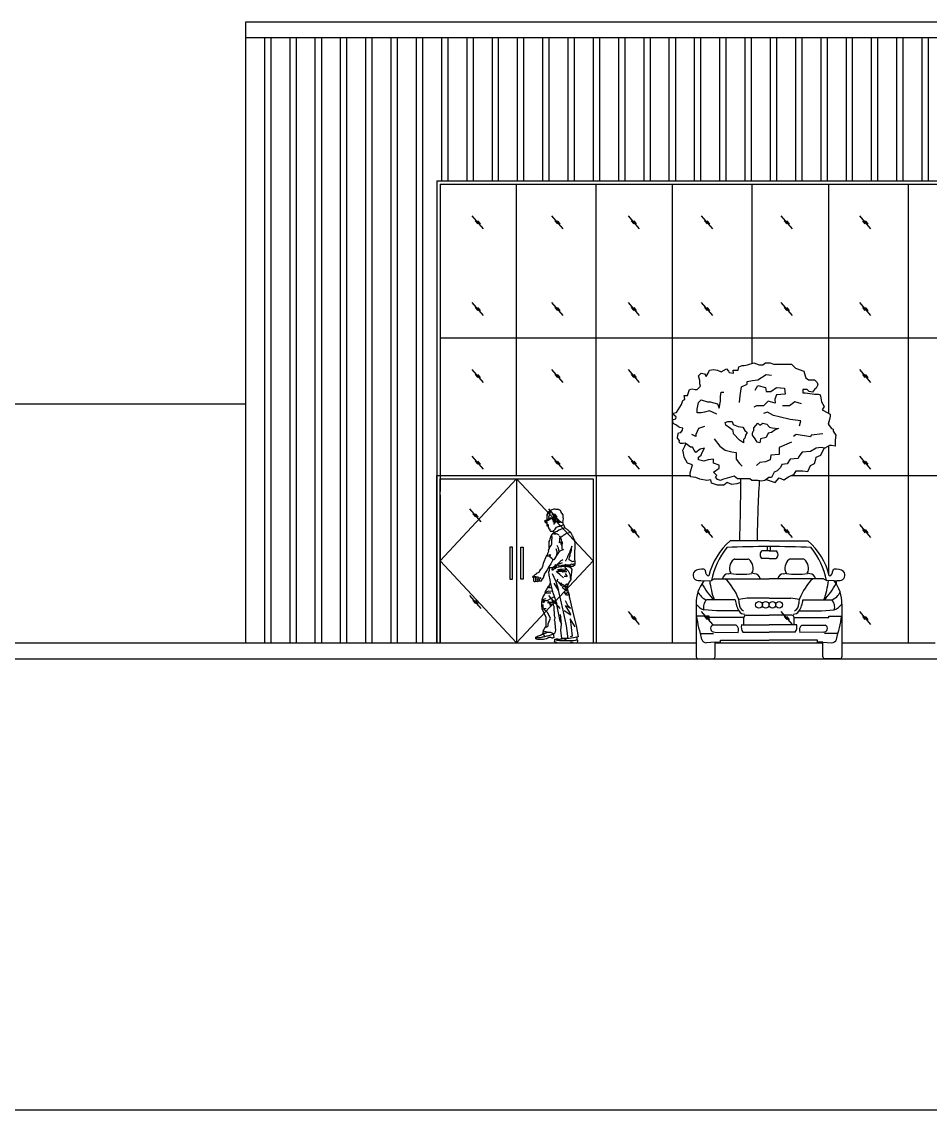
# Model space of a CAD drawing. Header units: inches. Extents: x 527079 to 698187, y -115864 to 63842.
# Drawn here: x 550174 to 561581, y 49203 to 62873 of the extents above; entities that cross this region are included whole.
import ezdxf

# ---------------------------------------------------------------- set-up
doc = ezdxf.new("R2010")
doc.units = ezdxf.units.IN
doc.header["$LTSCALE"] = 8
doc.header["$MEASUREMENT"] = 0
doc.layers.add('floor', color=177, linetype='Continuous')
doc.layers.add('walls', color=5, linetype='Continuous')

msp = doc.modelspace()

# ---------------------------------------------------------------- linework, layer by layer
at = {"layer": 'floor'}
for p, q in [((555387, 60873), (565087, 60873)), ((555387, 60873), (555387, 55073)), ((555427, 60833), (565047, 60833)), ((555427, 60833), (555427, 56973)), ((556387, 57133), (556387, 55073)), ((555427, 56933), (555427, 55073)), ((559557, 56353), (559069, 56353)), ((559557, 56353), (560045, 56353)), ((558643, 55559), (558643, 54896)), ((560471, 55559), (560471, 54896)), ((558880, 54896), (558880, 55082)), ((558880, 55073), (560234, 55073)), ((560234, 54896), (560234, 55082)), ((560471, 55073), (561643, 55073)), ((558666, 54873), (558857, 54873)), ((560448, 54873), (560257, 54873))]:
    msp.add_line(p, q, dxfattribs=at)
at = {"layer": 'floor', "color": 0}
for p, q in [((556387, 57173), (556387, 60833)), ((557387, 57173), (557387, 60833)), ((558347, 55073), (558347, 60833)), ((559347, 58583), (559347, 60833)), ((560307, 57953), (560307, 60833)), ((561307, 55073), (561307, 60833)), ((555971, 60274), (555831, 60437)), ((556971, 60274), (556831, 60437)), ((557931, 60274), (557791, 60437)), ((558852, 60274), (558711, 60437)), ((559850, 60274), (559710, 60437)), ((560837, 60274), (560697, 60437)), ((555900, 60336), (555867, 60374)), ((555935, 60336), (555902, 60374)), ((556900, 60336), (556867, 60374)), ((556935, 60336), (556902, 60374)), ((557860, 60336), (557827, 60374)), ((557895, 60336), (557862, 60374)), ((558781, 60336), (558748, 60374)), ((558815, 60336), (558782, 60374)), ((559779, 60336), (559746, 60374)), ((559814, 60336), (559781, 60374)), ((560766, 60336), (560734, 60374)), ((560801, 60336), (560768, 60374)), ((555971, 59182), (555831, 59346)), ((556971, 59182), (556831, 59346)), ((557931, 59182), (557791, 59346)), ((558852, 59182), (558711, 59346)), ((559850, 59182), (559710, 59346)), ((560837, 59182), (560697, 59346)), ((555900, 59245), (555867, 59283)), ((555935, 59245), (555902, 59283)), ((556900, 59245), (556867, 59283)), ((556935, 59245), (556902, 59283)), ((557860, 59245), (557827, 59283)), ((557895, 59245), (557862, 59283)), ((558781, 59245), (558748, 59283)), ((558815, 59245), (558782, 59283)), ((559779, 59245), (559746, 59283)), ((559814, 59245), (559781, 59283)), ((560766, 59245), (560734, 59283)), ((560801, 59245), (560768, 59283)), ((555427, 58903), (565047, 58903)), ((555971, 58344), (555831, 58507)), ((555900, 58406), (555867, 58444)), ((555935, 58406), (555902, 58444)), ((556971, 58344), (556831, 58507)), ((556900, 58406), (556867, 58444)), ((556935, 58406), (556902, 58444)), ((557931, 58344), (557791, 58507)), ((557860, 58406), (557827, 58444)), ((557895, 58406), (557862, 58444)), ((560837, 58344), (560697, 58507)), ((560766, 58406), (560734, 58444)), ((560801, 58406), (560768, 58444)), ((555971, 57252), (555831, 57416)), ((556971, 57252), (556831, 57416)), ((557931, 57252), (557791, 57416)), ((560307, 55937), (560307, 57546)), ((560837, 57252), (560697, 57416)), ((555900, 57315), (555867, 57353)), ((555935, 57315), (555902, 57353)), ((556900, 57315), (556867, 57353)), ((556935, 57315), (556902, 57353)), ((557860, 57315), (557827, 57353)), ((557895, 57315), (557862, 57353)), ((560766, 57315), (560734, 57353)), ((560801, 57315), (560768, 57353)), ((557387, 57173), (558571, 57173)), ((559829, 57173), (561926, 57173)), ((557931, 56394), (557791, 56557)), ((557860, 56456), (557827, 56494)), ((557895, 56456), (557862, 56494)), ((558852, 56394), (558711, 56557)), ((558781, 56456), (558748, 56494)), ((558815, 56456), (558782, 56494)), ((559850, 56394), (559710, 56557)), ((559779, 56456), (559746, 56494)), ((559814, 56456), (559781, 56494)), ((560837, 56394), (560697, 56557)), ((560766, 56456), (560734, 56494)), ((560801, 56456), (560768, 56494)), ((557931, 55302), (557791, 55466)), ((557860, 55365), (557827, 55403)), ((557895, 55365), (557862, 55403)), ((558852, 55302), (558711, 55466)), ((558781, 55365), (558748, 55403)), ((558815, 55365), (558782, 55403)), ((559850, 55302), (559710, 55466)), ((559779, 55365), (559746, 55403)), ((559814, 55365), (559781, 55403)), ((560837, 55302), (560697, 55466)), ((560766, 55365), (560734, 55403)), ((560801, 55365), (560768, 55403))]:
    msp.add_line(p, q, dxfattribs=at)
at = {"layer": 'floor', "color": 1}
msp.add_line((560307, 57809), (560307, 57850), dxfattribs=at)
at = {"layer": 'floor'}
for points in [[(558747, 57517), (558694, 57504), (558694, 57504), (558638, 57464), (558618, 57494), (558598, 57528), (558573, 57528), (558534, 57561), (558502, 57580), (558477, 57577), (558445, 57577), (558429, 57593), (558432, 57612), (558406, 57644), (558413, 57680), (558419, 57712), (558448, 57715), (558470, 57744), (558473, 57769), (558435, 57779), (558419, 57785), (558397, 57807), (558355, 57827), (558349, 57859), (558355, 57878), (558387, 57884), (558393, 57913), (558355, 57939), (558355, 57955), (558397, 57964), (558459, 58066), (558475, 58115), (558500, 58131), (558491, 58180), (558532, 58180), (558557, 58254), (558590, 58262), (558630, 58254), (558655, 58254), (558696, 58295), (558688, 58327), (558688, 58368), (558671, 58425), (558704, 58458), (558745, 58450), (558769, 58417), (558794, 58458), (558810, 58499), (558859, 58507), (558908, 58499), (558958, 58475), (559023, 58515), (559048, 58483), (559056, 58466), (559113, 58458), (559105, 58499), (559154, 58499), (559170, 58499), (559178, 58540), (559219, 58556), (559244, 58556), (559285, 58564), (559366, 58589), (559432, 58564), (559448, 58564), (559481, 58564), (559514, 58589), (559571, 58589), (559612, 58573), (559677, 58573), (559743, 58573), (559783, 58573), (559841, 58573), (559890, 58524), (559996, 58483), (560012, 58425), (560021, 58401), (560053, 58376), (560127, 58376), (560160, 58344), (560168, 58311), (560151, 58270), (560127, 58254), (560102, 58221), (560062, 58229), (560037, 58254), (559980, 58254), (559980, 58213), (560012, 58213), (560070, 58205), (560127, 58197), (560176, 58197), (560201, 58188), (560209, 58148), (560217, 58099), (560250, 58041), (560225, 58000), (560241, 57992), (560323, 57943), (560323, 57919), (560315, 57878), (560299, 57821), (560340, 57763), (560364, 57755), (560364, 57731), (560397, 57682), (560389, 57616), (560389, 57567), (560389, 57543), (560340, 57551), (560315, 57551), (560258, 57518), (560209, 57526), (560151, 57518), (560078, 57477), (559972, 57469), (559931, 57412), (559923, 57387), (559824, 57379), (559783, 57322), (559718, 57314), (559702, 57273), (559661, 57232), (559620, 57216), (559587, 57150), (559555, 57150), (559505, 57110), (559465, 57101), (559416, 57110), (559342, 57110), (559317, 57134), (559244, 57134), (559162, 57134), (559121, 57167), (558974, 57126), (558949, 57110), (558908, 57126), (558884, 57159), (558900, 57175), (558859, 57216), (558933, 57265), (558933, 57306), (558859, 57330), (558859, 57379), (558794, 57371), (558737, 57355), (558671, 57371), (558671, 57404), (558704, 57428), (558712, 57453), (558745, 57518)], [(556334, 56273), (556304, 56273), (556304, 55873), (556334, 55873)], [(556440, 56273), (556470, 56273), (556470, 55873), (556440, 55873)]]:
    msp.add_lwpolyline(points, close=True, dxfattribs=at)
for points in [[(559202, 57087), (559154, 57069), (559088, 57061), (559031, 57086), (558990, 57053), (558908, 57053), (558835, 57078), (558826, 57119), (558777, 57110), (558687, 57127), (558638, 57151), (558573, 57159), (558565, 57208), (558598, 57307), (558532, 57331), (558491, 57405), (558483, 57454), (558475, 57494), (558499, 57544), (558514, 57573)], [(559522, 57124), (559636, 57086), (559685, 57143), (559742, 57119), (559800, 57159), (559873, 57192), (559898, 57233), (559980, 57233), (560045, 57225), (560078, 57298), (560127, 57323), (560143, 57380), (560151, 57405), (560209, 57429), (560249, 57519), (560250, 57520)], [(555387, 55073), (555387, 57173), (557387, 57173), (557387, 55073)], [(556387, 57133), (555427, 56103), (556387, 55073)], [(556387, 57133), (557347, 56103), (556387, 55073)]]:
    msp.add_lwpolyline(points, dxfattribs=at)
for centre, radius, start, end in [((541017, 57046), 18185, 357.8142, 0.2761), ((576380, 56108), 16975, 176.6289, 179.1741), ((559613, 55720), 835, 130.6959, 166.5743), ((559501, 55720), 835, 13.4257, 49.3041), ((558668, 55922), 65.2, 136.7558, 266.4468), ((558713, 55849), 150, 79.8953, 128.1966), ((558735, 55973), 23.3, 352.9972, 79.8953), ((558809, 55964), 50.9, 172.9972, 261.3731), ((560305, 55964), 50.9, 278.6269, 7.0028), ((560379, 55973), 23.3, 100.1047, 187.0028), ((560401, 55849), 150, 51.8034, 100.1047), ((560446, 55922), 65.2, 273.5532, 43.2442), ((559088, 55574), 446, 141.4951, 181.9889), ((560225, 80991), 25183, 266.4468, 266.6189), ((558890, 80991), 25183, 273.3811, 273.5532), ((560026, 55574), 446, 358.0111, 38.5049), ((558666, 54896), 23.3, 180, 270), ((558857, 54896), 23.3, 270, 0), ((560257, 54896), 23.3, 180, 270), ((560448, 54896), 23.3, 270, 0)]:
    msp.add_arc(centre, radius, start, end, dxfattribs=at)
at = {"layer": 'walls', "color": 18, "true_color": 0x000000}
for p, q in [((552987, 55073), (552987, 62873)), ((552987, 62873), (653187, 62873)), ((552987, 62673), (653187, 62673)), ((553225, 55073), (553225, 62673)), ((553305, 55073), (553305, 62673)), ((553543, 55073), (553543, 62673)), ((553622, 55073), (553622, 62673)), ((553860, 55073), (553860, 62673)), ((553940, 55073), (553940, 62673)), ((554178, 55073), (554178, 62673)), ((554257, 55073), (554257, 62673)), ((554495, 55073), (554495, 62673)), ((554575, 55073), (554575, 62673)), ((554813, 55073), (554813, 62673)), ((554892, 55073), (554892, 62673)), ((555130, 55073), (555130, 62673)), ((555210, 55073), (555210, 62673)), ((555448, 60873), (555448, 62673)), ((555527, 60873), (555527, 62673)), ((555765, 60873), (555765, 62673)), ((555845, 60873), (555845, 62673)), ((556083, 60873), (556083, 62673)), ((556162, 60873), (556162, 62673)), ((556400, 60873), (556400, 62673)), ((556480, 60873), (556480, 62673)), ((556718, 60873), (556718, 62673)), ((556797, 60873), (556797, 62673)), ((557035, 60873), (557035, 62673)), ((557115, 60873), (557115, 62673)), ((557353, 60873), (557353, 62673)), ((557432, 60873), (557432, 62673)), ((557670, 60873), (557670, 62673)), ((557750, 60873), (557750, 62673)), ((557988, 60873), (557988, 62673)), ((558067, 60873), (558067, 62673)), ((558305, 60873), (558305, 62673)), ((558385, 60873), (558385, 62673)), ((558623, 60873), (558623, 62673)), ((558702, 60873), (558702, 62673)), ((558940, 60873), (558940, 62673)), ((559020, 60873), (559020, 62673)), ((559258, 60873), (559258, 62673)), ((559337, 60873), (559337, 62673)), ((559575, 60873), (559575, 62673)), ((559655, 60873), (559655, 62673)), ((559893, 60873), (559893, 62673)), ((559972, 60873), (559972, 62673)), ((560210, 60873), (560210, 62673)), ((560290, 60873), (560290, 62673)), ((560528, 60873), (560528, 62673)), ((560607, 60873), (560607, 62673)), ((560845, 60873), (560845, 62673)), ((560925, 60873), (560925, 62673)), ((561163, 60873), (561163, 62673)), ((561242, 60873), (561242, 62673)), ((561480, 60873), (561480, 62673)), ((561560, 60873), (561560, 62673)), ((532987, 58073), (552987, 58073)), ((555941, 56594), (555800, 56757)), ((556933, 56594), (556792, 56757)), ((556815, 56736), (556801, 56726)), ((556828, 56742), (556815, 56736)), ((556844, 56748), (556828, 56742)), ((556857, 56751), (556844, 56748)), ((556870, 56751), (556857, 56751)), ((556883, 56749), (556870, 56751)), ((556902, 56749), (556883, 56749)), ((556914, 56747), (556902, 56749)), ((556924, 56744), (556914, 56747)), ((556937, 56736), (556924, 56744)), ((556944, 56724), (556937, 56736)), ((555870, 56656), (555837, 56694)), ((555904, 56656), (555871, 56694)), ((556744, 56606), (556746, 56609)), ((556744, 56601), (556744, 56606)), ((556745, 56597), (556744, 56601)), ((556745, 56591), (556745, 56597)), ((556746, 56609), (556753, 56614)), ((556753, 56614), (556756, 56614)), ((556756, 56614), (556762, 56615)), ((556756, 56595), (556759, 56600)), ((556757, 56592), (556756, 56595)), ((556758, 56612), (556766, 56616)), ((556759, 56600), (556764, 56602)), ((556762, 56615), (556766, 56615)), ((556764, 56602), (556771, 56608)), ((556773, 56677), (556765, 56663)), ((556765, 56663), (556768, 56631)), ((556765, 56598), (556772, 56597)), ((556766, 56636), (556766, 56624)), ((556766, 56624), (556766, 56616)), ((556766, 56616), (556776, 56619)), ((556768, 56686), (556767, 56680)), ((556767, 56680), (556773, 56677)), ((556767, 56596), (556768, 56578)), ((556771, 56692), (556768, 56686)), ((556776, 56700), (556771, 56692)), ((556771, 56608), (556784, 56613)), ((556773, 56677), (556776, 56685)), ((556781, 56708), (556776, 56700)), ((556776, 56685), (556779, 56691)), ((556776, 56619), (556783, 56624)), ((556779, 56691), (556783, 56696)), ((556787, 56717), (556781, 56708)), ((556783, 56696), (556789, 56700)), ((556783, 56624), (556789, 56628)), ((556784, 56613), (556803, 56625)), ((556791, 56721), (556787, 56717)), ((556791, 56660), (556788, 56655)), ((556788, 56655), (556788, 56650)), ((556788, 56650), (556790, 56646)), ((556789, 56700), (556795, 56706)), ((556789, 56628), (556798, 56631)), ((556790, 56646), (556795, 56642)), ((556801, 56726), (556791, 56721)), ((556792, 56665), (556791, 56660)), ((556796, 56671), (556792, 56665)), ((556795, 56706), (556799, 56710)), ((556795, 56642), (556798, 56639)), ((556798, 56678), (556796, 56671)), ((556800, 56684), (556798, 56678)), ((556798, 56639), (556802, 56638)), ((556798, 56631), (556804, 56634)), ((556799, 56710), (556803, 56713)), ((556801, 56691), (556800, 56684)), ((556803, 56696), (556801, 56691)), ((556802, 56638), (556809, 56638)), ((556811, 56714), (556803, 56696)), ((556803, 56713), (556806, 56714)), ((556803, 56625), (556815, 56632)), ((556804, 56634), (556808, 56636)), ((556806, 56714), (556811, 56714)), ((556808, 56636), (556812, 56639)), ((556809, 56638), (556814, 56641)), ((556812, 56639), (556815, 56640)), ((556814, 56641), (556821, 56642)), ((556815, 56632), (556821, 56635)), ((556821, 56642), (556828, 56643)), ((556821, 56635), (556829, 56638)), ((556828, 56643), (556834, 56643)), ((556862, 56656), (556829, 56694)), ((556829, 56638), (556833, 56638)), ((556834, 56643), (556836, 56643)), ((556835, 56637), (556834, 56627)), ((556834, 56627), (556834, 56623)), ((556834, 56623), (556836, 56620)), ((556836, 56643), (556835, 56637)), ((556841, 56646), (556836, 56643)), ((556836, 56620), (556842, 56620)), ((556845, 56652), (556841, 56646)), ((556842, 56631), (556843, 56637)), ((556842, 56624), (556842, 56631)), ((556844, 56620), (556842, 56624)), ((556842, 56620), (556844, 56618)), ((556843, 56637), (556851, 56637)), ((556845, 56624), (556844, 56620)), ((556844, 56618), (556845, 56618)), ((556857, 56653), (556845, 56652)), ((556846, 56626), (556845, 56624)), ((556845, 56618), (556849, 56613)), ((556848, 56629), (556846, 56626)), ((556849, 56609), (556847, 56605)), ((556847, 56605), (556847, 56603)), ((556847, 56603), (556847, 56599)), ((556847, 56599), (556848, 56593)), ((556850, 56629), (556848, 56629)), ((556849, 56613), (556849, 56609)), ((556851, 56625), (556850, 56629)), ((556851, 56637), (556858, 56639)), ((556852, 56621), (556851, 56625)), ((556853, 56617), (556852, 56621)), ((556854, 56614), (556853, 56617)), ((556856, 56609), (556854, 56614)), ((556854, 56591), (556855, 56597)), ((556855, 56597), (556856, 56601)), ((556856, 56607), (556856, 56609)), ((556856, 56601), (556856, 56607)), ((556865, 56650), (556857, 56653)), ((556858, 56639), (556860, 56631)), ((556860, 56631), (556864, 56625)), ((556896, 56656), (556863, 56694)), ((556864, 56625), (556866, 56621)), ((556872, 56641), (556865, 56650)), ((556866, 56621), (556866, 56613)), ((556866, 56613), (556866, 56608)), ((556866, 56608), (556866, 56601)), ((556866, 56601), (556866, 56598)), ((556866, 56598), (556866, 56592)), ((556878, 56631), (556872, 56641)), ((556881, 56627), (556878, 56631)), ((556879, 56617), (556881, 56627)), ((556879, 56609), (556879, 56617)), ((556879, 56601), (556879, 56609)), ((556879, 56592), (556879, 56601)), ((556890, 56624), (556881, 56627)), ((556899, 56617), (556890, 56624)), ((556903, 56603), (556899, 56617)), ((556913, 56593), (556903, 56603)), ((556938, 56600), (556929, 56583)), ((556942, 56584), (556938, 56600)), ((556956, 56702), (556944, 56724)), ((556971, 56681), (556956, 56702)), ((556970, 56583), (556977, 56635)), ((556971, 56644), (556971, 56681)), ((556977, 56635), (556971, 56644)), ((556746, 56588), (556745, 56591)), ((556750, 56586), (556746, 56588)), ((556753, 56583), (556750, 56586)), ((556756, 56579), (556753, 56583)), ((556760, 56574), (556756, 56579)), ((556757, 56586), (556757, 56592)), ((556760, 56585), (556757, 56586)), ((556761, 56582), (556760, 56585)), ((556767, 56570), (556760, 56574)), ((556765, 56581), (556761, 56582)), ((556767, 56553), (556765, 56548)), ((556765, 56548), (556765, 56542)), ((556765, 56542), (556770, 56542)), ((556768, 56559), (556767, 56553)), ((556768, 56578), (556768, 56568)), ((556768, 56568), (556768, 56559)), ((556770, 56542), (556772, 56541)), ((556772, 56541), (556776, 56542)), ((556776, 56569), (556780, 56560)), ((556776, 56542), (556779, 56543)), ((556779, 56543), (556782, 56545)), ((556780, 56560), (556783, 56555)), ((556783, 56555), (556783, 56541)), ((556783, 56541), (556784, 56534)), ((556784, 56534), (556785, 56528)), ((556785, 56528), (556786, 56519)), ((556786, 56526), (556793, 56529)), ((556786, 56519), (556788, 56513)), ((556788, 56513), (556790, 56508)), ((556790, 56508), (556796, 56504)), ((556796, 56504), (556801, 56503)), ((556801, 56503), (556803, 56500)), ((556803, 56500), (556803, 56492)), ((556803, 56492), (556803, 56483)), ((556803, 56483), (556807, 56479)), ((556807, 56479), (556813, 56475)), ((556813, 56475), (556821, 56475)), ((556821, 56475), (556830, 56475)), ((556830, 56475), (556844, 56475)), ((556844, 56475), (556854, 56473)), ((556848, 56593), (556849, 56588)), ((556849, 56588), (556854, 56591)), ((556858, 56575), (556853, 56567)), ((556853, 56567), (556853, 56565)), ((556853, 56565), (556855, 56562)), ((556854, 56473), (556861, 56472)), ((556855, 56562), (556858, 56564)), ((556860, 56454), (556857, 56486)), ((556861, 56580), (556858, 56575)), ((556858, 56564), (556859, 56568)), ((556859, 56568), (556861, 56571)), ((556863, 56584), (556861, 56580)), ((556861, 56571), (556864, 56576)), ((556873, 56462), (556862, 56456)), ((556865, 56587), (556863, 56584)), ((556864, 56576), (556866, 56579)), ((556866, 56592), (556865, 56587)), ((556866, 56579), (556873, 56583)), ((556872, 56502), (556890, 56525)), ((556873, 56583), (556877, 56586)), ((556882, 56465), (556873, 56462)), ((556877, 56589), (556879, 56592)), ((556877, 56586), (556877, 56589)), ((556897, 56473), (556882, 56465)), ((556890, 56525), (556902, 56531)), ((556918, 56487), (556897, 56473)), ((556902, 56531), (556918, 56538)), ((556912, 56582), (556913, 56593)), ((556929, 56583), (556912, 56582)), ((556918, 56538), (556932, 56540)), ((556994, 56515), (556918, 56487)), ((556932, 56540), (556942, 56543)), ((556970, 56583), (556942, 56584)), ((556942, 56543), (556949, 56547)), ((556949, 56547), (556957, 56548)), ((556957, 56548), (556965, 56551)), ((556965, 56551), (556972, 56554)), ((556972, 56554), (556979, 56554)), ((556979, 56554), (556981, 56552)), ((556981, 56552), (556984, 56543)), ((556984, 56543), (556986, 56535)), ((556986, 56535), (556987, 56528)), ((556987, 56528), (556990, 56522)), ((556990, 56522), (556992, 56518)), ((556992, 56518), (556994, 56515)), ((556994, 56515), (557002, 56513)), ((557002, 56513), (557007, 56508)), ((557007, 56508), (557012, 56504)), ((557012, 56504), (557017, 56500)), ((557017, 56500), (557024, 56495)), ((557024, 56495), (557030, 56490)), ((557030, 56490), (557037, 56485)), ((557037, 56485), (557045, 56479)), ((557045, 56479), (557054, 56473)), ((557054, 56473), (557060, 56468)), ((557060, 56468), (557064, 56463)), ((557064, 56463), (557067, 56456)), ((556792, 56324), (556791, 56300)), ((556793, 56335), (556792, 56324)), ((556794, 56345), (556793, 56335)), ((556799, 56359), (556794, 56345)), ((556805, 56375), (556799, 56359)), ((556817, 56411), (556805, 56375)), ((556836, 56407), (556813, 56400)), ((556821, 56419), (556817, 56411)), ((556830, 56433), (556821, 56419)), ((556828, 56330), (556831, 56369)), ((556828, 56311), (556828, 56330)), ((556839, 56441), (556830, 56433)), ((556831, 56369), (556834, 56385)), ((556834, 56385), (556836, 56407)), ((556852, 56450), (556839, 56441)), ((556841, 56444), (556858, 56442)), ((556862, 56456), (556852, 56450)), ((556858, 56442), (556872, 56442)), ((556872, 56452), (556886, 56444)), ((556872, 56442), (556877, 56442)), ((556877, 56442), (556881, 56442)), ((556886, 56444), (556902, 56439)), ((556902, 56439), (556910, 56433)), ((556910, 56433), (556914, 56430)), ((556914, 56430), (556917, 56426)), ((556921, 56332), (556929, 56346)), ((556922, 56332), (556941, 56343)), ((556929, 56362), (556930, 56380)), ((556929, 56346), (556929, 56362)), ((556930, 56380), (556933, 56398)), ((556932, 56412), (556931, 56416)), ((556932, 56403), (556932, 56412)), ((556934, 56395), (556932, 56403)), ((556933, 56398), (556933, 56407)), ((556940, 56388), (556934, 56395)), ((556945, 56380), (556940, 56388)), ((556941, 56343), (556942, 56316)), ((556947, 56399), (556942, 56392)), ((556952, 56366), (556945, 56380)), ((556960, 56409), (556947, 56399)), ((556957, 56351), (556952, 56366)), ((556956, 56305), (556964, 56321)), ((556964, 56334), (556957, 56351)), ((556974, 56420), (556960, 56409)), ((556964, 56321), (556964, 56334)), ((556989, 56430), (556974, 56420)), ((557002, 56437), (556989, 56430)), ((557011, 56446), (557002, 56437)), ((557030, 56448), (557011, 56446)), ((557069, 56457), (557030, 56448)), ((557067, 56456), (557071, 56450)), ((557071, 56450), (557077, 56438)), ((557077, 56438), (557084, 56422)), ((557084, 56422), (557090, 56418)), ((557090, 56418), (557093, 56406)), ((557093, 56406), (557097, 56392)), ((557097, 56392), (557104, 56380)), ((557104, 56380), (557114, 56361)), ((557114, 56361), (557114, 56348)), ((557114, 56348), (557117, 56335)), ((557117, 56335), (557118, 56324)), ((557118, 56324), (557117, 56309)), ((556776, 56185), (556771, 56173)), ((556777, 56195), (556776, 56185)), ((556781, 56203), (556777, 56195)), ((556786, 56220), (556781, 56203)), ((556795, 56256), (556784, 56236)), ((556784, 56236), (556786, 56220)), ((556791, 56300), (556791, 56285)), ((556791, 56285), (556793, 56278)), ((556793, 56278), (556794, 56269)), ((556794, 56269), (556795, 56261)), ((556795, 56265), (556811, 56279)), ((556795, 56261), (556795, 56256)), ((556811, 56279), (556823, 56295)), ((556823, 56295), (556828, 56311)), ((556880, 56258), (556893, 56221)), ((556893, 56221), (556889, 56167)), ((556923, 56218), (556889, 56170)), ((556914, 56263), (556898, 56296)), ((556922, 56218), (556914, 56263)), ((556976, 56243), (556923, 56218)), ((556942, 56316), (556950, 56299)), ((556950, 56299), (556956, 56305)), ((556958, 56248), (556961, 56307)), ((557042, 56190), (557036, 56174)), ((557050, 56205), (557042, 56190)), ((557056, 56218), (557050, 56205)), ((557064, 56239), (557056, 56218)), ((557058, 56167), (557060, 56191)), ((557060, 56191), (557065, 56203)), ((557073, 56263), (557064, 56239)), ((557065, 56203), (557071, 56217)), ((557071, 56217), (557076, 56231)), ((557081, 56287), (557073, 56263)), ((557076, 56231), (557078, 56246)), ((557078, 56246), (557081, 56287)), ((557117, 56258), (557116, 56229)), ((557116, 56229), (557116, 56173)), ((557117, 56309), (557117, 56258)), ((559557, 56227), (559470, 56227)), ((559537, 56227), (559538, 56280)), ((559557, 56227), (559644, 56227)), ((559577, 56227), (559577, 56280)), ((556721, 56070), (556711, 56033)), ((556758, 56163), (556721, 56070)), ((556764, 56169), (556758, 56163)), ((556803, 56163), (556758, 56163)), ((556771, 56173), (556764, 56169)), ((556817, 56064), (556795, 56037)), ((556802, 56182), (556814, 56176)), ((556802, 56165), (556802, 56182)), ((556807, 56158), (556803, 56163)), ((556814, 56176), (556806, 56160)), ((556807, 56148), (556807, 56158)), ((556815, 56143), (556807, 56148)), ((556831, 56133), (556815, 56143)), ((556844, 56113), (556817, 56064)), ((556840, 56123), (556831, 56133)), ((556844, 56113), (556840, 56123)), ((556848, 56113), (556844, 56113)), ((556855, 56113), (556848, 56113)), ((556864, 56126), (556855, 56113)), ((556889, 56170), (556864, 56126)), ((556872, 56049), (556864, 56045)), ((556880, 56052), (556872, 56049)), ((556886, 56051), (556880, 56052)), ((556889, 56050), (556886, 56051)), ((556895, 56049), (556889, 56050)), ((556900, 56047), (556895, 56049)), ((556908, 56044), (556900, 56047)), ((556901, 56061), (556914, 56065)), ((556904, 56062), (556901, 56061)), ((556911, 56068), (556904, 56062)), ((556915, 56073), (556911, 56068)), ((556914, 56065), (556922, 56065)), ((556922, 56081), (556915, 56073)), ((556928, 56085), (556922, 56081)), ((556922, 56065), (556932, 56068)), ((556933, 56096), (556928, 56085)), ((556932, 56068), (556937, 56070)), ((556941, 56102), (556933, 56096)), ((556937, 56070), (556941, 56074)), ((556955, 56106), (556941, 56102)), ((556941, 56074), (556954, 56078)), ((556954, 56078), (556962, 56081)), ((556967, 56113), (556955, 56106)), ((556987, 56049), (556971, 56045)), ((556999, 56053), (556987, 56049)), ((557005, 56057), (556999, 56053)), ((557003, 56103), (557002, 56097)), ((557004, 56108), (557003, 56103)), ((557012, 56122), (557004, 56108)), ((557009, 56053), (557005, 56057)), ((557016, 56047), (557009, 56053)), ((557022, 56139), (557012, 56122)), ((557020, 56047), (557016, 56047)), ((557031, 56048), (557020, 56047)), ((557027, 56157), (557022, 56139)), ((557036, 56174), (557027, 56157)), ((557041, 56048), (557031, 56048)), ((557056, 56048), (557041, 56048)), ((557047, 56119), (557051, 56154)), ((557049, 56114), (557047, 56119)), ((557058, 56109), (557049, 56114)), ((557051, 56154), (557058, 56167)), ((557057, 56046), (557060, 56050)), ((557062, 56105), (557058, 56109)), ((557060, 56050), (557062, 56055)), ((557075, 56098), (557062, 56105)), ((557062, 56055), (557067, 56058)), ((557067, 56058), (557074, 56060)), ((557074, 56060), (557078, 56063)), ((557085, 56091), (557075, 56098)), ((557078, 56063), (557087, 56062)), ((557092, 56093), (557085, 56091)), ((557087, 56062), (557092, 56058)), ((557100, 56096), (557092, 56093)), ((557092, 56058), (557100, 56057)), ((557115, 56099), (557100, 56096)), ((557100, 56057), (557103, 56058)), ((557103, 56058), (557106, 56063)), ((557106, 56063), (557109, 56066)), ((557109, 56066), (557112, 56068)), ((557116, 56173), (557116, 56125)), ((557116, 56125), (557118, 56100)), ((557119, 56060), (557116, 56043)), ((557118, 56100), (557119, 56060)), ((559129, 56124), (559291, 56124)), ((559557, 56130), (559470, 56130)), ((559557, 56130), (559644, 56130)), ((559986, 56124), (559823, 56124)), ((556604, 55916), (556601, 55912)), ((556601, 55912), (556601, 55907)), ((556607, 55920), (556604, 55916)), ((556606, 55912), (556609, 55907)), ((556617, 55926), (556607, 55920)), ((556627, 55931), (556617, 55926)), ((556635, 55938), (556627, 55931)), ((556644, 55947), (556635, 55938)), ((556659, 55951), (556644, 55947)), ((556668, 55958), (556659, 55951)), ((556672, 55965), (556668, 55958)), ((556676, 55979), (556672, 55965)), ((556682, 55989), (556676, 55979)), ((556700, 56002), (556682, 55989)), ((556711, 56033), (556700, 56002)), ((556732, 55923), (556727, 55910)), ((556734, 55936), (556732, 55923)), ((556746, 55951), (556734, 55936)), ((556770, 55990), (556746, 55951)), ((556783, 56015), (556770, 55990)), ((556795, 56037), (556783, 56015)), ((556791, 56017), (556789, 56019)), ((556798, 56016), (556791, 56017)), ((556793, 55963), (556799, 55984)), ((556795, 55922), (556793, 55963)), ((556808, 55864), (556795, 55922)), ((556808, 56016), (556798, 56016)), ((556799, 55984), (556799, 56014)), ((556814, 56015), (556808, 56016)), ((556822, 56016), (556814, 56015)), ((556829, 56015), (556822, 56016)), ((556837, 56016), (556829, 56015)), ((556833, 55942), (556880, 55845)), ((556835, 55993), (556836, 55999)), ((556836, 55987), (556835, 55993)), ((556839, 56018), (556836, 56016)), ((556836, 55999), (556837, 56004)), ((556837, 55986), (556836, 55987)), ((556837, 56014), (556837, 56016)), ((556837, 56009), (556837, 56014)), ((556837, 56007), (556837, 56009)), ((556837, 56004), (556837, 56007)), ((556844, 55985), (556837, 55986)), ((556841, 56020), (556839, 56018)), ((556839, 56015), (556852, 56018)), ((556845, 56024), (556841, 56020)), ((556848, 55989), (556844, 55985)), ((556857, 56029), (556845, 56024)), ((556851, 55993), (556848, 55989)), ((556857, 55998), (556851, 55993)), ((556852, 56018), (556866, 56019)), ((556869, 56033), (556857, 56029)), ((556862, 56000), (556857, 55998)), ((556869, 56004), (556862, 56000)), ((556864, 56045), (556872, 56044)), ((556866, 56019), (556878, 56023)), ((556878, 56035), (556869, 56033)), ((556876, 56008), (556869, 56004)), ((556872, 56044), (556879, 56041)), ((556882, 56013), (556876, 56008)), ((556887, 56038), (556878, 56035)), ((556878, 56023), (556888, 56024)), ((556879, 56041), (556883, 56040)), ((556895, 56020), (556882, 56013)), ((556883, 56040), (556887, 56038)), ((556888, 56024), (556892, 56025)), ((556890, 55973), (556923, 55974)), ((556907, 55952), (556890, 55973)), ((556917, 56025), (556895, 56020)), ((556911, 55991), (556901, 55988)), ((556929, 55932), (556907, 55952)), ((556912, 56041), (556908, 56044)), ((556908, 55982), (556951, 55981)), ((556931, 55993), (556911, 55991)), ((556923, 56036), (556912, 56041)), ((556933, 56027), (556917, 56025)), ((556930, 56035), (556923, 56036)), ((556923, 55974), (556955, 55972)), ((556978, 55889), (556929, 55932)), ((556934, 56036), (556930, 56035)), ((556961, 55993), (556931, 55993)), ((556942, 56029), (556933, 56027)), ((556941, 56037), (556934, 56036)), ((556940, 56030), (556955, 56033)), ((556949, 56039), (556941, 56037)), ((556955, 56030), (556942, 56029)), ((556957, 56043), (556949, 56039)), ((556951, 55981), (556981, 55983)), ((556955, 56033), (556966, 56034)), ((556986, 56029), (556955, 56030)), ((556955, 55972), (556971, 55956)), ((556971, 56045), (556957, 56043)), ((556992, 55997), (556961, 55993)), ((556966, 56034), (556977, 56039)), ((556968, 55968), (557017, 55968)), ((556977, 56039), (556984, 56041)), ((556981, 55983), (556999, 55983)), ((556984, 56041), (556993, 56043)), ((557003, 56030), (556986, 56029)), ((556991, 56023), (557033, 55979)), ((557015, 55986), (556992, 55997)), ((556993, 56043), (556999, 56040)), ((556999, 56040), (557011, 56040)), ((556999, 55983), (557002, 55983)), ((556999, 55943), (557023, 55904)), ((557024, 56030), (557003, 56030)), ((557011, 56040), (557016, 56038)), ((557016, 56038), (557028, 56038)), ((557032, 56029), (557024, 56030)), ((557028, 56038), (557039, 56040)), ((557038, 56027), (557032, 56029)), ((557033, 55979), (557053, 55944)), ((557046, 56025), (557038, 56027)), ((557039, 56040), (557045, 56040)), ((557045, 56040), (557047, 56038)), ((557054, 56023), (557046, 56025)), ((557048, 56032), (557050, 56039)), ((557048, 56027), (557048, 56032)), ((557050, 56039), (557055, 56043)), ((557053, 55944), (557060, 55911)), ((557061, 56017), (557054, 56023)), ((557055, 56043), (557057, 56046)), ((557060, 55911), (557060, 55882)), ((557062, 56020), (557061, 56017)), ((557065, 56028), (557062, 56022)), ((557062, 56022), (557062, 56020)), ((557068, 56034), (557065, 56028)), ((557065, 56019), (557080, 55993)), ((557070, 56033), (557068, 56034)), ((557080, 55993), (557069, 55899)), ((557086, 56033), (557070, 56033)), ((557095, 56033), (557086, 56033)), ((557103, 56035), (557095, 56033)), ((557108, 56038), (557103, 56035)), ((557116, 56043), (557108, 56038)), ((559045, 55941), (559077, 55946)), ((559375, 55941), (559343, 55946)), ((559739, 55941), (559771, 55946)), ((560070, 55941), (560038, 55946)), ((556592, 55905), (556589, 55900)), ((556589, 55900), (556593, 55896)), ((556601, 55907), (556592, 55905)), ((556593, 55896), (556601, 55895)), ((556601, 55895), (556601, 55886)), ((556601, 55886), (556601, 55851)), ((556601, 55851), (556611, 55842)), ((556609, 55907), (556606, 55899)), ((556606, 55899), (556606, 55894)), ((556611, 55842), (556620, 55842)), ((556617, 55900), (556613, 55900)), ((556628, 55903), (556617, 55900)), ((556620, 55842), (556627, 55848)), ((556626, 55847), (556629, 55843)), ((556627, 55848), (556630, 55855)), ((556639, 55898), (556628, 55903)), ((556629, 55843), (556635, 55846)), ((556630, 55878), (556630, 55892)), ((556630, 55868), (556630, 55878)), ((556630, 55855), (556630, 55868)), ((556632, 55884), (556631, 55888)), ((556632, 55880), (556632, 55884)), ((556633, 55874), (556632, 55880)), ((556633, 55867), (556633, 55874)), ((556633, 55860), (556633, 55867)), ((556634, 55854), (556633, 55860)), ((556634, 55847), (556634, 55854)), ((556636, 55844), (556634, 55847)), ((556639, 55842), (556636, 55844)), ((556659, 55896), (556639, 55898)), ((556648, 55840), (556639, 55842)), ((556659, 55845), (556648, 55840)), ((556655, 55875), (556654, 55881)), ((556656, 55868), (556655, 55875)), ((556656, 55860), (556656, 55868)), ((556659, 55845), (556656, 55860)), ((556664, 55885), (556659, 55896)), ((556669, 55848), (556659, 55845)), ((556689, 55887), (556664, 55885)), ((556670, 55878), (556669, 55882)), ((556677, 55852), (556669, 55848)), ((556674, 55864), (556670, 55878)), ((556675, 55859), (556674, 55864)), ((556677, 55852), (556675, 55859)), ((556678, 55849), (556677, 55852)), ((556684, 55847), (556678, 55849)), ((556689, 55848), (556684, 55847)), ((556698, 55876), (556689, 55887)), ((556694, 55848), (556689, 55848)), ((556699, 55850), (556694, 55848)), ((556702, 55856), (556699, 55850)), ((556705, 55868), (556702, 55866)), ((556702, 55866), (556702, 55856)), ((556710, 55871), (556705, 55868)), ((556717, 55886), (556710, 55871)), ((556724, 55896), (556717, 55886)), ((556727, 55910), (556724, 55896)), ((556782, 55779), (556767, 55752)), ((556806, 55805), (556782, 55779)), ((556790, 55781), (556799, 55778)), ((556811, 55842), (556806, 55805)), ((556812, 55830), (556808, 55864)), ((556848, 55699), (556812, 55830)), ((556915, 55736), (556859, 55824)), ((556880, 55845), (556913, 55736)), ((556906, 55873), (556893, 55854)), ((556893, 55854), (556913, 55834)), ((556913, 55834), (556949, 55794)), ((556936, 55824), (556956, 55824)), ((556940, 55817), (556936, 55824)), ((557005, 55785), (556940, 55817)), ((556949, 55794), (556998, 55778)), ((557023, 55904), (556984, 55904)), ((556998, 55778), (557014, 55721)), ((557001, 55813), (557011, 55800)), ((557018, 55768), (557005, 55785)), ((557011, 55800), (557035, 55817)), ((557044, 55830), (557024, 55776)), ((557024, 55776), (557024, 55761)), ((557069, 55867), (557044, 55830)), ((557069, 55899), (557069, 55867)), ((558739, 55852), (558833, 55856)), ((558872, 55878), (558833, 55856)), ((558872, 55878), (559557, 55878)), ((560242, 55878), (559557, 55878)), ((560242, 55878), (560281, 55856)), ((560375, 55852), (560281, 55856)), ((560404, 55810), (560404, 55854)), ((555941, 55502), (555800, 55666)), ((556722, 55657), (556704, 55612)), ((556738, 55684), (556722, 55657)), ((556748, 55716), (556738, 55684)), ((556743, 55696), (556780, 55701)), ((556790, 55722), (556746, 55699)), ((556767, 55752), (556748, 55716)), ((556861, 55652), (556767, 55602)), ((556779, 55766), (556808, 55766)), ((556780, 55701), (556819, 55702)), ((556838, 55719), (556790, 55722)), ((556933, 55502), (556792, 55666)), ((556808, 55766), (556830, 55758)), ((556883, 55594), (556848, 55699)), ((556971, 55482), (556915, 55736)), ((557014, 55721), (556958, 55766)), ((556990, 55704), (557014, 55697)), ((557016, 55673), (556990, 55704)), ((557014, 55697), (557029, 55708)), ((557037, 55673), (557016, 55673)), ((557024, 55761), (557028, 55742)), ((557028, 55742), (557029, 55721)), ((557029, 55721), (557041, 55699)), ((557033, 55688), (557037, 55673)), ((557041, 55699), (557046, 55675)), ((557046, 55675), (557048, 55652)), ((557048, 55652), (557054, 55622)), ((555870, 55565), (555837, 55603)), ((555904, 55565), (555871, 55603)), ((556701, 55580), (556700, 55542)), ((556700, 55542), (556703, 55502)), ((556704, 55612), (556701, 55580)), ((556703, 55502), (556753, 55397)), ((556706, 55601), (556737, 55589)), ((556712, 55618), (556758, 55631)), ((556731, 55599), (556712, 55618)), ((556737, 55589), (556715, 55574)), ((556719, 55509), (556719, 55555)), ((556735, 55501), (556719, 55509)), ((556775, 55453), (556724, 55501)), ((556767, 55602), (556731, 55599)), ((556757, 55501), (556735, 55501)), ((556789, 55597), (556775, 55581)), ((556775, 55581), (556830, 55558)), ((556811, 55578), (556791, 55578)), ((556795, 55554), (556828, 55541)), ((556838, 55578), (556811, 55578)), ((556862, 55565), (556829, 55603)), ((556830, 55558), (556847, 55556)), ((556854, 55573), (556838, 55578)), ((556848, 55553), (556855, 55571)), ((556861, 55531), (556848, 55553)), ((556855, 55571), (556870, 55584)), ((556864, 55408), (556861, 55531)), ((556896, 55565), (556863, 55603)), ((556870, 55584), (556883, 55598)), ((556936, 55345), (556883, 55594)), ((557029, 55542), (557000, 55600)), ((557000, 55540), (557065, 55508)), ((557056, 55455), (557000, 55540)), ((557065, 55508), (557029, 55542)), ((557054, 55622), (557089, 55470)), ((559132, 55611), (558772, 55611)), ((559557, 55633), (559283, 55633)), ((559557, 55633), (559831, 55633)), ((559983, 55611), (560342, 55611)), ((556753, 55397), (556756, 55270)), ((556814, 55381), (556775, 55453)), ((556783, 55312), (556814, 55381)), ((556863, 55362), (556869, 55371)), ((556866, 55400), (556864, 55408)), ((556872, 55385), (556866, 55400)), ((556869, 55371), (556872, 55385)), ((556953, 55306), (556940, 55427)), ((557014, 55287), (556971, 55482)), ((556985, 55478), (557069, 55424)), ((557069, 55424), (557056, 55455)), ((557059, 55375), (557084, 55158)), ((557121, 55274), (557059, 55375)), ((557089, 55470), (557136, 55289)), ((558805, 55407), (558643, 55407)), ((558899, 55473), (558739, 55486)), ((558805, 55390), (558805, 55407)), ((559242, 55390), (558805, 55390)), ((559180, 55473), (558899, 55473)), ((559242, 55298), (559242, 55390)), ((559270, 55419), (559557, 55419)), ((559844, 55419), (559557, 55419)), ((559872, 55298), (559872, 55390)), ((559872, 55390), (560309, 55390)), ((559935, 55473), (560215, 55473)), ((560215, 55473), (560375, 55486)), ((560309, 55390), (560309, 55407)), ((560309, 55407), (560471, 55407)), ((556728, 55242), (556716, 55220)), ((556746, 55270), (556728, 55242)), ((556756, 55270), (556746, 55270)), ((556759, 55268), (556776, 55278)), ((556776, 55278), (556783, 55288)), ((556783, 55288), (556783, 55312)), ((556865, 55353), (556863, 55362)), ((556870, 55338), (556865, 55353)), ((556871, 55323), (556870, 55338)), ((556876, 55270), (556871, 55323)), ((556872, 55197), (556878, 55232)), ((556878, 55232), (556876, 55270)), ((556956, 55307), (556936, 55345)), ((556941, 55233), (556953, 55306)), ((556956, 55126), (556941, 55233)), ((557033, 55122), (557014, 55287)), ((557136, 55289), (557159, 55148)), ((559145, 55296), (558851, 55296)), ((559209, 55298), (559557, 55298)), ((559905, 55298), (559557, 55298)), ((559970, 55296), (560263, 55296)), ((556627, 55132), (556631, 55145)), ((556629, 55121), (556627, 55132)), ((556636, 55120), (556629, 55121)), ((556631, 55145), (556635, 55147)), ((556635, 55147), (556647, 55152)), ((556643, 55117), (556636, 55120)), ((556642, 55136), (556639, 55139)), ((556662, 55136), (556642, 55136)), ((556653, 55113), (556643, 55117)), ((556647, 55152), (556660, 55159)), ((556673, 55113), (556653, 55113)), ((556660, 55159), (556673, 55166)), ((556674, 55137), (556662, 55136)), ((556673, 55166), (556687, 55171)), ((556691, 55114), (556673, 55113)), ((556684, 55137), (556674, 55137)), ((556707, 55143), (556684, 55137)), ((556687, 55171), (556702, 55179)), ((556707, 55114), (556691, 55114)), ((556702, 55179), (556707, 55182)), ((556707, 55182), (556713, 55186)), ((556719, 55145), (556707, 55143)), ((556726, 55115), (556707, 55114)), ((556709, 55183), (556725, 55176)), ((556713, 55186), (556716, 55191)), ((556716, 55220), (556721, 55212)), ((556716, 55191), (556719, 55198)), ((556719, 55205), (556720, 55213)), ((556719, 55198), (556719, 55205)), ((556720, 55177), (556719, 55177)), ((556738, 55149), (556719, 55145)), ((556733, 55184), (556720, 55177)), ((556721, 55212), (556736, 55213)), ((556725, 55176), (556730, 55171)), ((556744, 55118), (556726, 55115)), ((556730, 55171), (556733, 55166)), ((556733, 55166), (556732, 55156)), ((556732, 55156), (556732, 55148)), ((556732, 55148), (556732, 55144)), ((556761, 55198), (556733, 55184)), ((556736, 55213), (556757, 55215)), ((556764, 55155), (556738, 55149)), ((556759, 55121), (556744, 55118)), ((556757, 55215), (556764, 55208)), ((556761, 55124), (556759, 55121)), ((556779, 55205), (556761, 55198)), ((556779, 55133), (556761, 55124)), ((556764, 55208), (556790, 55208)), ((556775, 55157), (556764, 55155)), ((556791, 55160), (556775, 55157)), ((556791, 55138), (556779, 55133)), ((556790, 55208), (556812, 55208)), ((556814, 55168), (556791, 55160)), ((556801, 55139), (556791, 55138)), ((556818, 55138), (556801, 55139)), ((556812, 55208), (556821, 55202)), ((556845, 55181), (556814, 55168)), ((556832, 55133), (556818, 55138)), ((556821, 55202), (556830, 55198)), ((556830, 55198), (556846, 55190)), ((556840, 55133), (556832, 55133)), ((556844, 55134), (556840, 55133)), ((556853, 55135), (556844, 55134)), ((556846, 55190), (556855, 55189)), ((556850, 55190), (556851, 55163)), ((556851, 55163), (556853, 55140)), ((556853, 55140), (556853, 55135)), ((556855, 55189), (556872, 55197)), ((556865, 55087), (556867, 55104)), ((556867, 55104), (556869, 55117)), ((556869, 55117), (556876, 55120)), ((556884, 55110), (556875, 55113)), ((556876, 55120), (556889, 55123)), ((556890, 55108), (556884, 55110)), ((556889, 55123), (556905, 55122)), ((556903, 55104), (556890, 55108)), ((556916, 55100), (556903, 55104)), ((556905, 55122), (556914, 55117)), ((556914, 55117), (556923, 55116)), ((556930, 55096), (556916, 55100)), ((556923, 55116), (556932, 55118)), ((556945, 55096), (556930, 55096)), ((556932, 55118), (556935, 55120)), ((556935, 55120), (556941, 55122)), ((556941, 55122), (556950, 55124)), ((556965, 55097), (556945, 55096)), ((556950, 55124), (556953, 55125)), ((556953, 55125), (556964, 55125)), ((556975, 55126), (556956, 55126)), ((557012, 55097), (556965, 55097)), ((556974, 55128), (556997, 55117)), ((557044, 55126), (556975, 55126)), ((556997, 55117), (557008, 55109)), ((557008, 55109), (557016, 55104)), ((557016, 55104), (557017, 55101)), ((557017, 55101), (557031, 55100)), ((557031, 55100), (557056, 55102)), ((557104, 55135), (557044, 55126)), ((557056, 55102), (557078, 55104)), ((557084, 55158), (557061, 55150)), ((557078, 55104), (557104, 55104)), ((557159, 55148), (557104, 55135)), ((557104, 55104), (557126, 55108)), ((557126, 55108), (557141, 55110)), ((557141, 55110), (557146, 55111)), ((557145, 55147), (557145, 55115)), ((557145, 55115), (557152, 55107)), ((557152, 55107), (557150, 55067)), ((558691, 55191), (558859, 55191)), ((558875, 55207), (559170, 55204)), ((558949, 55108), (559557, 55108)), ((558949, 55082), (558949, 55108)), ((559229, 55207), (559557, 55207)), ((559885, 55207), (559557, 55207)), ((560165, 55108), (559557, 55108)), ((560239, 55207), (559944, 55204)), ((560165, 55082), (560165, 55108)), ((560423, 55191), (560255, 55191)), ((544637, 55073), (558643, 55073)), ((556868, 55085), (556865, 55087)), ((556875, 55083), (556868, 55085)), ((556889, 55075), (556875, 55083)), ((556906, 55069), (556889, 55075)), ((556918, 55069), (556906, 55069)), ((556938, 55069), (556918, 55069)), ((557000, 55070), (556938, 55069)), ((557042, 55070), (557000, 55070)), ((557062, 55069), (557042, 55070)), ((557066, 55076), (557062, 55069)), ((557086, 55076), (557066, 55076)), ((557114, 55070), (557086, 55076)), ((557150, 55067), (557114, 55070)), ((558880, 55082), (558772, 55073)), ((558880, 55082), (558949, 55082)), ((560234, 55082), (560165, 55082)), ((560234, 55082), (560342, 55073)), ((527079, 54873), (698187, 54873))]:
    msp.add_line(p, q, dxfattribs=at)
at = {"layer": 'walls'}
msp.add_line((698187, 49203), (532987, 49203), dxfattribs=at)
at = {"layer": 'walls', "color": 18, "true_color": 0x000000}
for points in [[(559186, 58091), (559194, 58181), (559211, 58287), (559284, 58320), (559284, 58353), (559350, 58369), (559415, 58377), (559522, 58443), (559587, 58434)], [(559383, 58246), (559415, 58304), (559513, 58279), (559522, 58230), (559579, 58230), (559652, 58279), (559751, 58271), (559759, 58197), (559652, 58189), (559628, 58132), (559636, 58083), (559546, 58108), (559505, 58067), (559489, 58050), (559399, 58050), (559366, 58034)], [(558900, 57944), (558810, 57985), (558745, 57969), (558704, 57960), (558655, 57960), (558655, 58009), (558671, 58091), (558704, 58124), (558786, 58099), (558818, 58099), (558908, 58075), (558933, 58018), (558949, 58108), (558949, 58165), (558957, 58222), (558990, 58222)], [(559963, 58075), (559881, 58099), (559816, 58050), (559726, 58050)], [(559939, 57797), (559955, 57862), (559824, 57879), (559685, 57911), (559612, 57928), (559538, 57969), (559489, 57952)], [(558745, 57789), (558671, 57764), (558638, 57691), (558638, 57666), (558589, 57691)], [(560233, 57699), (560086, 57682), (560078, 57658), (559898, 57691), (559865, 57666)], [(558867, 57633), (558941, 57544), (559006, 57494), (559088, 57470), (559145, 57462), (559145, 57380), (559186, 57323), (559219, 57290)], [(559841, 57593), (559685, 57527), (559685, 57437), (559579, 57429), (559571, 57372), (559513, 57347), (559440, 57339), (559399, 57298)], [(555427, 55073), (555427, 57133), (557347, 57133), (557347, 55073)]]:
    msp.add_lwpolyline(points, dxfattribs=at)
for points in [[(559186, 57617), (559113, 57699), (559105, 57740), (559015, 57805), (559006, 57838), (559039, 57854), (559096, 57854), (559105, 57813), (559170, 57789), (559227, 57781), (559252, 57740), (559284, 57715), (559260, 57682), (559252, 57642), (559235, 57625), (559235, 57584)], [(559366, 57740), (559366, 57772), (559415, 57830), (559440, 57805), (559481, 57830), (559530, 57821), (559562, 57781), (559595, 57772), (559677, 57764), (559636, 57748), (559587, 57715), (559546, 57707), (559522, 57650), (559448, 57633), (559440, 57584), (559407, 57593), (559383, 57633), (559350, 57682), (559350, 57707), (559358, 57732)]]:
    msp.add_lwpolyline(points, close=True, dxfattribs=at)
for centre in [(559431, 55549), (559515, 55549), (559599, 55549), (559683, 55549)]:
    msp.add_circle(centre, 42, dxfattribs=at)
for centre, radius, start, end in [((556809, 56550), 79.6, 304.723, 322.3221), ((557037, 56573), 67.9, 171.2496, 193.1344), ((559859, 55631), 1050, 142.4828, 167.6297), ((559473, 46179), 10102, 89.5221, 92.5361), ((559502, 56179), 58.2, 123.1085, 236.8915), ((559641, 46179), 10102, 87.4639, 90.4779), ((559612, 56179), 58.2, 303.1085, 56.8915), ((559255, 55631), 1050, 12.3703, 37.5172), ((559202, 56009), 141, 128.9422, 206.6514), ((559129, 56100), 23.3, 90, 128.9422), ((559291, 56100), 23.3, 51.0578, 90), ((559217, 56009), 141, 333.3486, 51.0578), ((559897, 56009), 141, 128.9422, 206.6514), ((559823, 56100), 23.3, 90, 128.9422), ((559986, 56100), 23.3, 51.0578, 90), ((559912, 56009), 141, 333.3486, 51.0578), ((559048, 55866), 74.7, 92.8625, 170.729), ((559210, 56662), 729, 259.4715, 280.5285), ((559371, 55866), 74.7, 9.271, 87.1375), ((559743, 55866), 74.7, 92.8625, 170.729), ((559905, 56662), 729, 259.4715, 280.5285), ((560066, 55866), 74.7, 9.271, 87.1375), ((559371, 56145), 733, 206.4723, 226.6795), ((559841, 55965), 1035, 186.108, 200.0117), ((558532, 55385), 685, 20.5761, 46.0446), ((560582, 55385), 685, 133.9554, 159.4239), ((559273, 55965), 1035, 339.9883, 353.892), ((559743, 56145), 733, 313.3205, 333.5277), ((558836, 55785), 185, 202.4698, 249.9213), ((560279, 55785), 185, 290.0787, 337.5302), ((558811, 55681), 208, 215.9225, 249.7076), ((558850, 55524), 117, 131.471, 198.8673), ((559488, 55657), 359, 187.3658, 210.8848), ((559036, 55574), 147, 357.1911, 20.5761), ((559308, 55177), 457, 93.1675, 106.5904), ((559284, 55562), 101, 177.1911, 242.0715), ((559806, 55177), 457, 73.4096, 86.8325), ((559830, 55562), 101, 297.9285, 2.8089), ((560078, 55574), 147, 159.4239, 182.8089), ((559627, 55657), 359, 329.1152, 352.6342), ((560265, 55524), 117, 341.1327, 48.529), ((560303, 55681), 208, 290.2924, 324.0775), ((561868, 56002), 3279, 190.3602, 195.6839), ((559248, 55514), 80.1, 210.8848, 274.8869), ((559274, 55388), 32.1, 97.8477, 175.8295), ((559840, 55388), 32.1, 4.1705, 82.1523), ((559866, 55514), 80.1, 265.1131, 329.1152), ((557246, 56002), 3279, 344.3161, 349.6398), ((558870, 55254), 46.4, 113.7991, 276.518), ((559095, 55232), 80.7, 339.3058, 51.9875), ((559310, 55273), 103, 166.084, 219.2288), ((559805, 55273), 103, 320.7712, 13.916), ((560019, 55232), 80.7, 128.0125, 200.6942), ((560244, 55254), 46.4, 263.482, 66.2009), ((558768, 55131), 58.3, 195.6839, 274.5821), ((560347, 55131), 58.3, 265.4179, 344.3161)]:
    msp.add_arc(centre, radius, start, end, dxfattribs=at)

doc.saveas('drawing.dxf')
